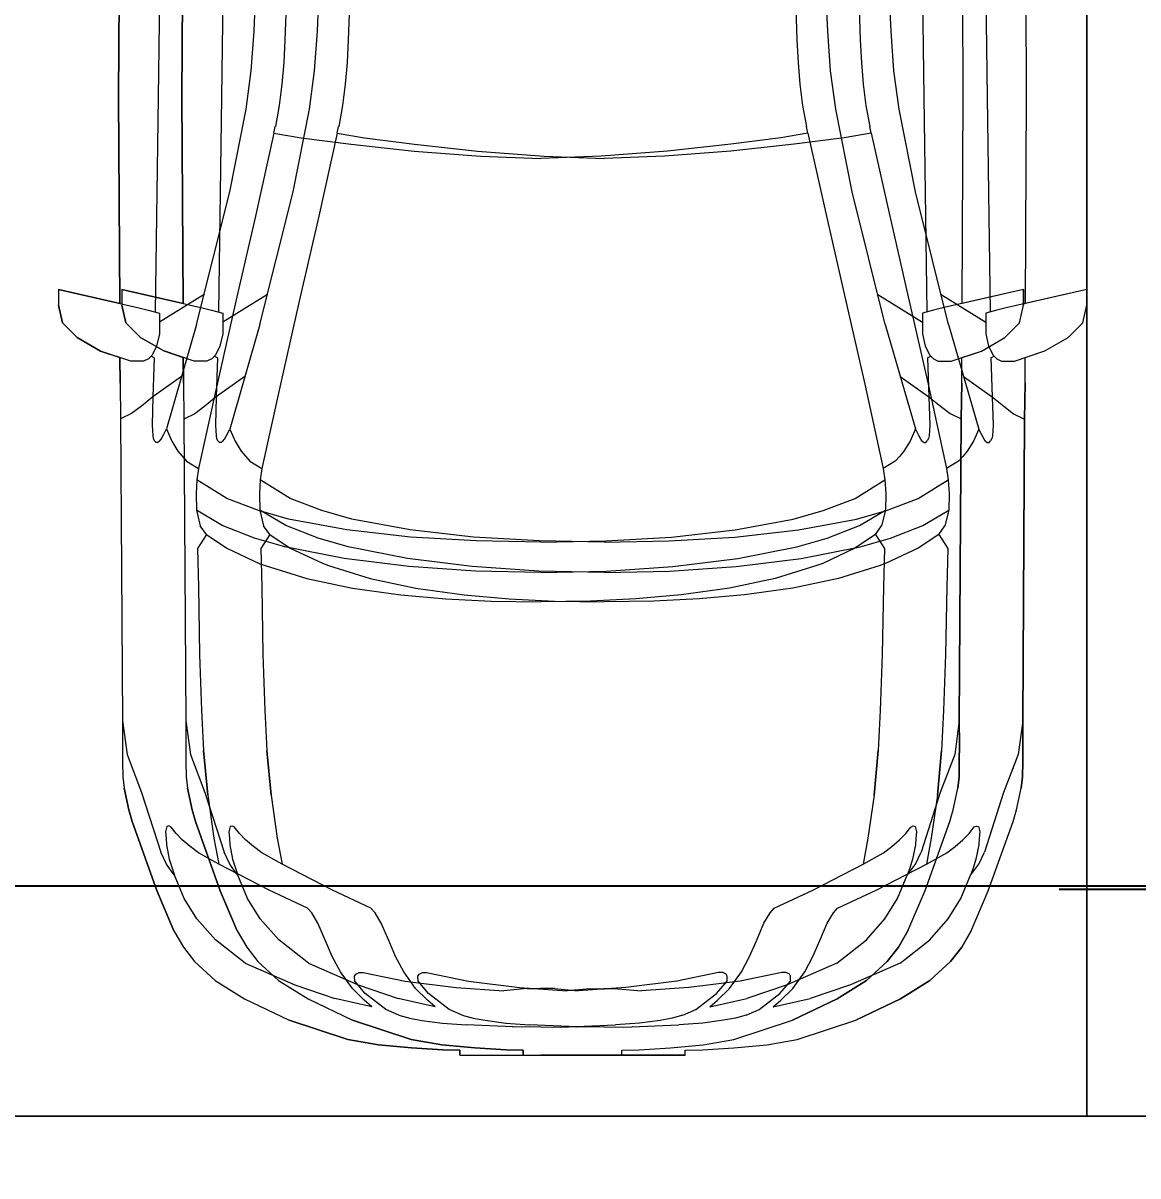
# Model space of a CAD drawing. Header units: millimetres. Extents: x -284281 to 1648660, y -821378 to -151356.
# Drawn here: x -248044 to -245624, y -270740 to -268236 of the extents above; entities that cross this region are included whole.
import ezdxf

# ---------------------------------------------------------------- set-up
doc = ezdxf.new("R2010")
doc.units = ezdxf.units.MM
doc.header["$MEASUREMENT"] = 0
doc.layers.get('Defpoints').update_dxf_attribs({"color": 250})
doc.layers.add('Cars', color=7, linetype='Continuous')
doc.layers.add('Extérieur - Environnement', color=7, linetype='Continuous')
doc.styles.add('STYLE_GENERE_5', font='timesbd.ttf')
doc.dimstyles.get("Standard").update_dxf_attribs({"dimtxt": 0.18, "dimasz": 0.18, "dimexe": 0.18, "dimexo": 0.0625, "dimgap": 0.09, "dimtad": 0, "dimtih": 1, "dimtoh": 1, "dimdec": 4, "dimzin": 0, "dimdsep": 46, "dimtxsty": 'Standard', "dimcen": 0.09, "dimadec": 0, "dimazin": 0, "dimtfac": 1, "dimtdec": 4, "dimtofl": 0, "dimtmove": 0, "dimatfit": 3, "dimfxl": 1, "dimtolj": 1, "dimtzin": 0, "dimarcsym": 0})

# ---------------------------------------------------------------- blocks, each defined once
blk = doc.blocks.new('*D1182')
at = {"color": 5, "lineweight": -2, "transparency": 16777216}
for p, q in [((-245794.9, -262617.3), (-245487.8, -262617.3)), ((-245488, -263117.3), (-245488, -266057.2)), ((-245487.9, -269617.3), (-245488, -266677.3)), ((-245794.8, -270117.3), (-245487.8, -270117.3))]:
    blk.add_line(p, q, dxfattribs=at)
at = {"color": 5, "transparency": 16777216}
for points in [[(-245404.7, -263117.3), (-245571.3, -263117.3), (-245488, -262617.3)], [(-245404.6, -269617.3), (-245571.3, -269617.3), (-245487.9, -270117.3)]]:
    blk.add_solid(points, dxfattribs=at)
at = {"layer": 'Defpoints', "color": 0, "transparency": 16777216}
for p in [(-245794.9, -262617.3), (-245794.9, -270117.3), (-245487.9, -270117.3)]:
    blk.add_point(p, dxfattribs=at)
at = {"color": 0, "transparency": 16777216, "insert": (-245488, -266367.3), "char_height": 600, "attachment_point": 5, "style": 'STYLE_GENERE_5'}
blk.add_mtext('\\A1;7.5 Mètres', dxfattribs=at)
blk = doc.blocks.new('Car 0025')
at = {"layer": 'Cars', "color": 7, "linetype": 'Continuous', "lineweight": 13}
for p, q in [((-836.8, 2545.3), (-843.3, 2088.2)), ((812.6, 2545.3), (819.1, 2088.2)), ((-926.9, 2522.7), (-928.9, 2089.8)), ((-928.9, 2089.8), (-926.9, 2522.7)), ((904.7, 2089.8), (902.7, 2522.7)), ((904.7, 2089.8), (902.7, 2522.7)), ((-634.8, 2231.6), (-630.6, 2324.2)), ((-564.1, 2317.3), (-567.9, 2213)), ((539.9, 2317.3), (543.8, 2213)), ((610.6, 2231.6), (606.4, 2324.2)), ((-640.9, 2145.4), (-634.8, 2231.6)), ((616.7, 2145.4), (610.6, 2231.6)), ((-567.9, 2213), (-570.5, 2163.8)), ((543.8, 2213), (546.3, 2163.8)), ((-570.5, 2163.8), (-574.3, 2116.7)), ((546.3, 2163.8), (550.1, 2116.7)), ((-652.1, 2062.2), (-640.9, 2145.4)), ((627.9, 2062.2), (616.7, 2145.4)), ((-574.3, 2116.7), (-580.1, 2070.5)), ((550.1, 2116.7), (555.9, 2070.5)), ((-928.9, 2089.8), (-926.4, 1640.4)), ((-926.4, 1640.4), (-928.9, 2089.8)), ((-843.3, 2088.2), (-849.7, 1622.1)), ((819.1, 2088.2), (825.5, 1622.1)), ((902.2, 1640.4), (904.7, 2089.8)), ((902.2, 1640.4), (904.7, 2089.8)), ((-687.5, 1882.8), (-652.1, 2062.2)), ((-580.1, 2070.5), (-588.5, 2025.1)), ((555.9, 2070.5), (564.3, 2025.1)), ((663.3, 1882.8), (627.9, 2062.2)), ((-591.8, 2010.3), (-632, 1830.3)), ((-591.8, 2010.3), (-588.8, 2024.6)), ((-591.8, 2010.3), (-532.9, 2000.2)), ((-588.8, 2024.6), (-588.4, 2025.3)), ((567.6, 2010.3), (508.7, 2000.2)), ((564.6, 2024.6), (564.2, 2025.3)), ((567.6, 2010.3), (564.6, 2024.6)), ((567.6, 2010.3), (607.8, 1830.3)), ((-532.9, 2000.2), (-424.2, 1986.1)), ((-424.2, 1986.1), (-287.2, 1971.5)), ((400, 1986.1), (263, 1971.5)), ((508.7, 2000.2), (400, 1986.1)), ((-287.2, 1971.5), (-142.7, 1960.1)), ((-142.7, 1960.1), (-12.1, 1955.6)), ((118.5, 1960.1), (-12.1, 1955.6)), ((263, 1971.5), (118.5, 1960.1)), ((-759.7, 1595.1), (-687.5, 1882.8)), ((735.5, 1595.1), (663.3, 1882.8)), ((-632, 1830.3), (-674.2, 1645.7)), ((607.8, 1830.3), (650, 1645.7)), ((-926.4, 1640.4), (-1059.8, 1671.2)), ((-1059.8, 1671.2), (-1059.8, 1636.9)), ((-1059.8, 1671.2), (-887.7, 1631.5)), ((-1059.8, 1671.2), (-1059.8, 1636.9)), ((-743.3, 1660.3), (-840.5, 1599.8)), ((719.1, 1660.3), (816.3, 1599.8)), ((1035.6, 1671.2), (863.5, 1631.5)), ((1035.6, 1671.2), (902.2, 1640.4)), ((1035.6, 1636.9), (1035.6, 1671.2)), ((1035.6, 1671.2), (1035.6, 1636.9)), ((-1059.8, 1636.9), (-1050.9, 1598.8)), ((-1050.9, 1598.8), (-1059.8, 1636.9)), ((-887.7, 1631.5), (-864.6, 1626)), ((-674.2, 1645.7), (-715.3, 1465.4)), ((650, 1645.7), (691.1, 1465.4)), ((863.5, 1631.5), (840.4, 1626)), ((1026.7, 1598.8), (1035.6, 1636.9)), ((1026.7, 1598.8), (1035.6, 1636.9)), ((-864.6, 1626), (-840.5, 1619.8)), ((-840.5, 1619.8), (-840.5, 1574.6)), ((840.4, 1626), (816.3, 1619.8)), ((816.3, 1619.8), (816.3, 1574.6)), ((-1050.9, 1598.8), (-1019.1, 1566.8)), ((-1019.1, 1566.8), (-1050.9, 1598.8)), ((-759.7, 1595.1), (-825.1, 1368)), ((735.5, 1595.1), (800.9, 1368)), ((994.9, 1566.8), (1026.7, 1598.8)), ((994.9, 1566.8), (1026.7, 1598.8)), ((-1019.1, 1566.8), (-968.5, 1537.3)), ((-968.5, 1537.3), (-1019.1, 1566.8)), ((-840.5, 1574.6), (-846.5, 1548.1)), ((816.3, 1574.6), (822.3, 1548.1)), ((944.3, 1537.3), (994.9, 1566.8)), ((944.3, 1537.3), (994.9, 1566.8)), ((-968.5, 1537.3), (-926, 1523.1)), ((-902.5, 1515.3), (-968.5, 1537.3)), ((-856.3, 1528), (-864.4, 1520.4)), ((-846.5, 1548.1), (-856.3, 1528)), ((822.3, 1548.1), (832.1, 1528)), ((832.1, 1528), (840.2, 1520.4)), ((878.3, 1515.3), (944.3, 1537.3)), ((901.8, 1523.1), (944.3, 1537.3)), ((-926, 1523.1), (-925.7, 1467.7)), ((-925.7, 1467.7), (-926, 1523.1)), ((-874.6, 1515.3), (-902.5, 1515.3)), ((-864.4, 1520.4), (-874.6, 1515.3)), ((-851.4, 1522.3), (-858.6, 1525.8)), ((-851.4, 1522.3), (-854.4, 1437.8)), ((827.2, 1522.3), (834.4, 1525.8)), ((827.2, 1522.3), (830.2, 1437.8)), ((840.2, 1520.4), (850.4, 1515.3)), ((850.4, 1515.3), (878.3, 1515.3)), ((901.5, 1467.7), (901.8, 1523.1)), ((901.5, 1467.7), (901.8, 1523.1)), ((-792.3, 1482), (-854.4, 1437.8)), ((768.1, 1482), (830.2, 1437.8)), ((-925.7, 1467.7), (-924.7, 1389.7)), ((-925.7, 1467.7), (-924.7, 1389.7)), ((-715.3, 1465.4), (-755.5, 1282.4)), ((691.1, 1465.4), (731.3, 1282.4)), ((900.5, 1389.7), (901.5, 1467.7)), ((901.5, 1467.7), (900.5, 1389.7)), ((-854.4, 1437.8), (-879.3, 1417.7)), ((-854.4, 1437.8), (-856.2, 1376.4)), ((830.2, 1437.8), (855.1, 1417.7)), ((830.2, 1437.8), (832, 1376.4)), ((-879.3, 1417.7), (-900.9, 1401.3)), ((855.1, 1417.7), (876.7, 1401.3)), ((-900.9, 1401.3), (-924.7, 1389.7)), ((-924.7, 1389.7), (-920.5, 734.5)), ((-924.7, 1389.7), (-920.5, 734.5)), ((876.7, 1401.3), (900.5, 1389.7)), ((896.3, 734.5), (900.5, 1389.7)), ((900.5, 1389.7), (896.3, 734.5)), ((-856.2, 1376.4), (-855, 1353.4)), ((-855, 1353.4), (-853.9, 1347.6)), ((-836.8, 1345.8), (-832.5, 1354)), ((-832.4, 1354), (-825.1, 1368)), ((-825.1, 1368), (-813.7, 1341.5)), ((800.9, 1368), (789.5, 1341.5)), ((808.2, 1354), (800.9, 1368)), ((812.6, 1345.8), (808.3, 1354)), ((830.8, 1353.4), (829.7, 1347.6)), ((832, 1376.4), (830.8, 1353.4)), ((-853.9, 1347.6), (-851, 1342)), ((-847.5, 1338.9), (-851, 1342)), ((-843.8, 1338.8), (-847.5, 1338.9)), ((-839.9, 1341.4), (-843.8, 1338.8)), ((-839.9, 1341.4), (-836.8, 1345.8)), ((-813.7, 1341.5), (-800.3, 1320)), ((789.5, 1341.5), (776.1, 1320)), ((815.7, 1341.4), (812.6, 1345.8)), ((815.7, 1341.4), (819.6, 1338.8)), ((819.6, 1338.8), (823.3, 1338.9)), ((823.3, 1338.9), (826.8, 1342)), ((829.7, 1347.6), (826.8, 1342)), ((-800.3, 1320), (-791.1, 1308.8)), ((-791.1, 1308.8), (-781.4, 1298.4)), ((766.9, 1308.8), (757.2, 1298.4)), ((776.1, 1320), (766.9, 1308.8)), ((-781.4, 1298.4), (-755.5, 1282.4)), ((-755.5, 1282.4), (-758.8, 1257.5)), ((-755.5, 1282.4), (-755.5, 1282.4)), ((757.2, 1298.4), (731.3, 1282.4)), ((731.3, 1282.4), (734.6, 1257.5)), ((731.3, 1282.4), (731.3, 1282.4)), ((-758.8, 1257.5), (-760.9, 1227.1)), ((-694, 1217.1), (-758.8, 1257.5)), ((669.8, 1217.1), (734.6, 1257.5)), ((734.6, 1257.5), (736.7, 1227.1)), ((-760.9, 1227.1), (-760.1, 1191.7)), ((736.7, 1227.1), (735.9, 1191.7)), ((-625.2, 1190.8), (-694, 1217.1)), ((601, 1190.8), (669.8, 1217.1)), ((-703.8, 1158.5), (-760.1, 1191.7)), ((-760.1, 1191.7), (-751.8, 1158)), ((-560.1, 1172.1), (-625.2, 1190.8)), ((535.9, 1172.1), (601, 1190.8)), ((679.6, 1158.5), (735.9, 1191.7)), ((735.9, 1191.7), (727.6, 1158)), ((-751.8, 1158), (-751.8, 1158)), ((-738.5, 1138.6), (-751.8, 1158)), ((-633.6, 1130.9), (-703.8, 1158.5)), ((-433.8, 1148.7), (-560.1, 1172.1)), ((409.6, 1148.7), (535.9, 1172.1)), ((609.4, 1130.9), (679.6, 1158.5)), ((714.3, 1138.6), (727.6, 1158)), ((727.6, 1158), (727.6, 1158)), ((-738.5, 1138.6), (-758, 1108.3)), ((-738.5, 1138.6), (-738.5, 1138.6)), ((-738.5, 1138.6), (-693.9, 1108.9)), ((-567.9, 1112.1), (-633.6, 1130.9)), ((-295.6, 1133.3), (-433.8, 1148.7)), ((-152.7, 1124.9), (-295.6, 1133.3)), ((128.5, 1124.9), (271.4, 1133.3)), ((271.4, 1133.3), (409.6, 1148.7)), ((543.7, 1112.1), (609.4, 1130.9)), ((714.3, 1138.6), (669.7, 1108.9)), ((714.3, 1138.6), (714.3, 1138.6)), ((714.3, 1138.6), (733.8, 1108.3)), ((-758, 1108.3), (-755.8, 1024.9)), ((-693.9, 1108.9), (-624, 1076.3)), ((-439.5, 1086.6), (-567.9, 1112.1)), ((-12.1, 1122.4), (-152.7, 1124.9)), ((-12.1, 1122.4), (128.5, 1124.9)), ((415.3, 1086.6), (543.7, 1112.1)), ((669.7, 1108.9), (599.8, 1076.3)), ((733.8, 1108.3), (731.7, 1024.9)), ((-298.8, 1069.2), (-439.5, 1086.6)), ((274.6, 1069.2), (415.3, 1086.6)), ((-624, 1076.3), (-610.9, 1071.4)), ((-610.9, 1071.4), (-520.4, 1043.6)), ((-154, 1059.4), (-298.8, 1069.2)), ((-12.1, 1056.3), (-154, 1059.4)), ((-12.1, 1056.3), (129.8, 1059.4)), ((129.8, 1059.4), (274.6, 1069.2)), ((586.8, 1071.4), (496.2, 1043.6)), ((599.8, 1076.3), (586.8, 1071.4)), ((-520.4, 1043.6), (-421.4, 1022.7)), ((496.2, 1043.6), (397.2, 1022.7)), ((-755.8, 1025), (-753.2, 878.1)), ((-755.8, 1024.9), (-755.8, 1024.9)), ((-421.4, 1022.7), (-316.5, 1007.9)), ((-316.5, 1007.9), (-218.5, 999.1)), ((292.3, 1007.9), (194.3, 999.1)), ((397.2, 1022.7), (292.3, 1007.9)), ((731.7, 1025), (729, 878.1)), ((731.6, 1024.9), (731.6, 1024.9)), ((-218.5, 999.1), (-119.9, 994.1)), ((-119.9, 994.1), (-12.1, 992.4)), ((95.7, 994.1), (-12.1, 992.4)), ((194.3, 999.1), (95.7, 994.1)), ((-753.2, 878.1), (-748.9, 756.7)), ((729, 878.1), (724.7, 756.7)), ((-748.9, 756.7), (-744.4, 670.1)), ((724.7, 756.7), (720.2, 670.1)), ((-920.5, 734.5), (-920.6, 683.7)), ((-920.5, 734.5), (-920.6, 683.7)), ((-920.5, 734.5), (-910.7, 661.1)), ((896.3, 734.5), (886.5, 661.1)), ((896.4, 683.7), (896.3, 734.5)), ((896.3, 734.5), (896.4, 683.7)), ((-920.6, 683.7), (-920.5, 645.6)), ((-920.6, 683.7), (-920.5, 645.6)), ((896.3, 645.6), (896.4, 683.7)), ((896.4, 683.7), (896.3, 645.6)), ((-910.7, 661.1), (-879.2, 578.8)), ((-744.4, 670.2), (-735.6, 572.8)), ((-735.6, 572.8), (-744.3, 670.1)), ((720.2, 670.2), (711.4, 572.8)), ((711.4, 572.8), (720.1, 670.1)), ((886.5, 661.1), (855, 578.8)), ((-920.5, 645.6), (-920, 612.5)), ((-920.5, 645.6), (-920, 612.5)), ((-899.6, 632.1), (-899.5, 631.1)), ((875.4, 632.1), (875.3, 631.1)), ((895.8, 612.5), (896.3, 645.6)), ((896.3, 645.6), (895.8, 612.5)), ((-920, 612.5), (-917.2, 588.4)), ((-920, 612.5), (-917.2, 588.4)), ((893, 588.4), (895.8, 612.5)), ((895.8, 612.5), (893, 588.4)), ((-917.2, 588.4), (-906.8, 541)), ((-906.8, 541), (-917.2, 588.4)), ((-879.2, 578.8), (-837.6, 449.2)), ((855, 578.8), (813.4, 449.2)), ((882.6, 541), (893, 588.4)), ((882.6, 541), (893, 588.4)), ((-735.6, 572.8), (-722, 479.6)), ((711.4, 572.8), (697.8, 479.6)), ((-906.8, 541), (-899.8, 515.5)), ((-899.8, 515.5), (-906.8, 541)), ((875.6, 515.5), (882.6, 541)), ((875.6, 515.5), (882.6, 541)), ((-899.8, 515.5), (-846, 365.6)), ((-846, 365.6), (-899.8, 515.5)), ((-824.6, 504.7), (-827.3, 493)), ((-820.1, 506), (-824.6, 504.7)), ((-815.2, 503.8), (-820.1, 506)), ((-804.3, 489.5), (-815.2, 503.8)), ((780.1, 489.5), (791, 503.8)), ((791, 503.8), (795.9, 506)), ((795.9, 506), (800.4, 504.7)), ((800.4, 504.7), (803.1, 493)), ((821.8, 365.6), (875.6, 515.5)), ((821.8, 365.6), (875.6, 515.5)), ((-827.3, 493), (-826, 479.9)), ((-826, 479.9), (-825, 465)), ((-790.7, 476), (-804.3, 489.5)), ((-773.6, 461.2), (-790.7, 476)), ((-722, 479.6), (-711.7, 423.4)), ((697.8, 479.6), (687.5, 423.4)), ((749.4, 461.2), (766.5, 476)), ((766.5, 476), (780.1, 489.5)), ((801.8, 479.9), (800.8, 465)), ((803.1, 493), (801.8, 479.9)), ((-825, 465), (-819.1, 434.2)), ((-755.7, 447.9), (-773.6, 461.2)), ((731.5, 447.9), (749.4, 461.2)), ((800.8, 465), (794.9, 434.2)), ((-825.2, 422.9), (-837.6, 449.2)), ((-819.1, 434.2), (-812.8, 414.4)), ((-711.7, 423.4), (-755.7, 447.9)), ((687.5, 423.4), (731.5, 447.9)), ((794.9, 434.2), (788.6, 414.4)), ((801, 422.9), (813.4, 449.2)), ((-814.8, 408.3), (-825.2, 422.9)), ((-807.5, 399), (-814.8, 408.3)), ((-812.8, 414.4), (-807.5, 399)), ((-602.3, 367), (-711.7, 423.4)), ((578.1, 367), (687.5, 423.4)), ((788.6, 414.4), (783.3, 399)), ((783.3, 399), (790.6, 408.3)), ((790.6, 408.3), (801, 422.9)), ((-786.3, 348.7), (-807.5, 399)), ((762.1, 348.7), (783.3, 399)), ((-846, 365.6), (-808.7, 278.6)), ((-808.7, 278.6), (-846, 365.6)), ((-518.8, 327.9), (-602.3, 367)), ((494.6, 327.9), (578.1, 367)), ((784.5, 278.6), (821.8, 365.6)), ((784.5, 278.6), (821.8, 365.6)), ((-759.1, 304.4), (-786.3, 348.7)), ((-509.5, 317.5), (-518.8, 327.9)), ((485.3, 317.5), (494.6, 327.9)), ((734.9, 304.4), (762.1, 348.7)), ((-718.8, 259), (-759.1, 304.4)), ((-496.3, 294.8), (-509.5, 317.5)), ((472.1, 294.8), (485.3, 317.5)), ((694.6, 259), (734.9, 304.4)), ((-808.7, 278.6), (-788.2, 243.2)), ((-808.7, 278.6), (-788.2, 243.2)), ((-480.1, 257), (-496.3, 294.8)), ((455.9, 257), (472.1, 294.8)), ((764, 243.2), (784.5, 278.6)), ((784.5, 278.6), (764, 243.2)), ((-654.4, 208.3), (-718.8, 259)), ((-465.1, 222.6), (-480.1, 257)), ((440.9, 222.6), (455.9, 257)), ((630.2, 208.3), (694.6, 259)), ((-788.2, 243.2), (-764, 211.8)), ((-788.2, 243.2), (-764, 211.8)), ((739.8, 211.8), (764, 243.2)), ((764, 243.2), (739.8, 211.8)), ((-764, 211.8), (-719, 170.5)), ((-764, 211.8), (-719, 170.5)), ((-654.4, 208.3), (-546.4, 161.2)), ((-447.3, 189.6), (-465.1, 222.6)), ((423.1, 189.6), (440.9, 222.6)), ((630.2, 208.3), (522.2, 161.2)), ((694.8, 170.5), (739.8, 211.8)), ((739.8, 211.8), (694.8, 170.5)), ((-421.5, 153.3), (-447.3, 189.6)), ((-416.6, 180.1), (-414.1, 184)), ((-416.4, 169.3), (-416.6, 180.1)), ((-414.1, 184), (-406.9, 187.6)), ((-406.9, 187.6), (-398, 187.9)), ((-398, 187.9), (-307.1, 169.4)), ((373.8, 187.9), (282.9, 169.4)), ((382.7, 187.6), (373.8, 187.9)), ((389.9, 184), (382.7, 187.6)), ((392.4, 180.1), (389.9, 184)), ((392.2, 169.3), (392.4, 180.1)), ((397.3, 153.3), (423.1, 189.6)), ((-719, 170.5), (-655.3, 130.9)), ((-719, 170.5), (-655.3, 130.9)), ((-546.4, 161.2), (-459.2, 131.1)), ((-395.7, 128), (-421.5, 153.3)), ((-393.4, 142.5), (-416.4, 169.3)), ((-307.1, 169.4), (-196.1, 155)), ((-196.1, 155), (-92.9, 148.1)), ((-41.8, 152.8), (-92.9, 148.1)), ((-41.8, 152.8), (-11.3, 152.8)), ((17.6, 152.8), (-12.9, 152.8)), ((17.6, 152.8), (68.7, 148.1)), ((171.9, 155), (68.7, 148.1)), ((282.9, 169.4), (171.9, 155)), ((369.2, 142.5), (392.2, 169.3)), ((371.5, 128), (397.3, 153.3)), ((522.2, 161.2), (435, 131.1)), ((631.1, 130.9), (694.8, 170.5)), ((694.8, 170.5), (631.1, 130.9)), ((-655.3, 130.9), (-558.5, 84.1)), ((-655.3, 130.9), (-558.5, 84.1)), ((-378.9, 113.2), (-459.2, 131.1)), ((-378.9, 113.2), (-395.7, 128)), ((-348.6, 107.3), (-393.4, 142.5)), ((324.4, 107.3), (369.2, 142.5)), ((354.7, 113.2), (435, 131.1)), ((354.7, 113.2), (371.5, 128)), ((534.3, 84.1), (631.1, 130.9)), ((631.1, 130.9), (534.3, 84.1)), ((-320.4, 95.1), (-348.6, 107.3)), ((296.3, 95.1), (324.4, 107.3)), ((-558.5, 84.1), (-431, 42.5)), ((-431, 42.5), (-558.5, 84.1)), ((-320.4, 95.1), (-296.9, 89)), ((-296.9, 89), (-270.9, 84)), ((-270.9, 84), (-226, 78.1)), ((-226, 78.1), (-174.1, 74.2)), ((201.8, 78.1), (149.9, 74.2)), ((246.7, 84), (201.8, 78.1)), ((272.7, 89), (246.7, 84)), ((296.3, 95.1), (272.7, 89)), ((406.8, 42.5), (534.3, 84.1)), ((406.8, 42.5), (534.3, 84.1)), ((-54.7, 69.2), (-174.1, 74.2)), ((-73.2, 69.9), (-72.6, 69.9)), ((-12.1, 69.6), (-54.7, 69.2)), ((-12.1, 69.6), (30.5, 69.2)), ((30.5, 69.2), (149.9, 74.2)), ((49, 69.9), (48.4, 69.9)), ((-431, 42.5), (-364.7, 30.9)), ((-364.7, 30.9), (-431, 42.5)), ((-364.7, 30.9), (-293.1, 24.3)), ((-293.1, 24.3), (-364.7, 30.9)), ((268.9, 24.3), (340.5, 30.9)), ((268.9, 24.3), (340.5, 30.9)), ((340.5, 30.9), (406.8, 42.5)), ((340.5, 30.9), (406.8, 42.5)), ((-293.1, 24.3), (-225.1, 20.2)), ((-225.1, 20.2), (-293.1, 24.3)), ((-225.1, 20.2), (-187.9, 19.2)), ((-187.9, 19.2), (-225.1, 20.2)), ((-187.9, 19.2), (-187.9, 8.3)), ((-187.9, 8.3), (-187.9, 19.2)), ((-187.9, 8.3), (163.7, 8.3)), ((-187.9, 8.3), (-12.1, 8.3)), ((163.7, 8.3), (-12.1, 8.3)), ((163.7, 19.2), (200.9, 20.2)), ((163.7, 19.2), (200.9, 20.2)), ((163.7, 8.3), (163.7, 19.2)), ((163.7, 8.3), (163.7, 19.2)), ((200.9, 20.2), (268.9, 24.3)), ((200.9, 20.2), (268.9, 24.3))]:
    blk.add_line(p, q, dxfattribs=at)

msp = doc.modelspace()

# ---------------------------------------------------------------- linework, layer by layer
at = {"color": 1}
msp.add_line((-243633.94557, -270110.57129, 2000), (-249279.94553, -270110.57129, 2000), dxfattribs=at)
at = {"color": 9, "linetype": 'Continuous', "lineweight": 5}
msp.add_lwpolyline([(-252812.34567, -273452.05237), (-252812.34567, -273599.0311, 0.4157910988), (-250801.57964, -275599.00212), (-230992.0463, -275433.43196, 0.3455016121), (-229273.14053, -273660.69924), (-229273.14053, -267109.82626, 0.4142135624), (-230773.14053, -265609.82626), (-235734.61761, -265609.82626), (-235734.61761, -270609.82626), (-250734.61761, -270609.82626), (-250734.61761, -265609.82626), (-250812.34567, -265609.82626, 0.3805567013), (-252798.84385, -267377.82411)], format="xyb", close=True, dxfattribs=at)
at = {"color": 255, "linetype": 'Continuous', "lineweight": 5, "flags": 128}
for points in [[(-248234.61761, -265609.82626), (-248234.61761, -270609.82626), (-245734.61761, -270609.82626), (-245734.61761, -265609.82626)], [(-245734.61761, -265609.82626), (-245734.61761, -270609.82626), (-243234.61761, -270609.82626), (-243234.61761, -265609.82626)]]:
    msp.add_lwpolyline(points, close=True, dxfattribs=at)
for points in [[(-245734.61761, -265609.82626), (-245734.61761, -270609.82626)], [(-245734.61761, -270609.82626), (-245734.61761, -265609.82626)], [(-248234.61761, -270609.82626), (-245734.61761, -270609.82626)], [(-245734.61761, -270609.82626), (-243234.61761, -270609.82626)]]:
    msp.add_lwpolyline(points, dxfattribs=at)
at = {"color": 7, "linetype": 'Continuous', "lineweight": 5}
msp.add_lwpolyline([(-250734.61761, -271810.11543), (-250734.61761, -273590.23861), (-230547.34109, -273450.48842), (-230558.18341, -271436.34552), (-230558.18341, -271563.70769), (-235558.18341, -271563.70769), (-235558.18341, -270609.82626), (-238013.76245, -270609.82626), (-238234.61761, -270609.82626), (-240734.61761, -270609.82626), (-243234.61761, -270609.82626), (-245734.61761, -270609.82626), (-248234.61761, -270609.82626), (-250734.61761, -270609.82626)], close=True, dxfattribs=at)
at = {"layer": 'Extérieur - Environnement', "color": 7, "linetype": 'Continuous', "lineweight": 13}
for p, q in [((-247607.01834, -267940.51339), (-247613.45712, -268397.6668)), ((-245957.57239, -267940.51339), (-245951.1336, -268397.6668)), ((-247697.11094, -267963.17852), (-247699.07918, -268396.05685)), ((-247699.07918, -268396.05685), (-247697.11094, -267963.17852)), ((-245865.51155, -268396.05685), (-245867.47978, -267963.17852)), ((-245865.51155, -268396.05685), (-245867.47978, -267963.17852)), ((-247405.0196, -268254.24976), (-247400.82515, -268161.6257)), ((-246159.57112, -268254.24976), (-246163.76558, -268161.6257)), ((-247334.30931, -268168.583), (-247338.14602, -268272.86854)), ((-246230.28141, -268168.583), (-246226.44471, -268272.86854)), ((-247411.11884, -268340.40174), (-247405.0196, -268254.24976)), ((-246153.47188, -268340.40174), (-246159.57112, -268254.24976)), ((-247338.14563, -268272.86094), (-247340.67979, -268322.03734)), ((-246226.4451, -268272.86094), (-246223.91094, -268322.03734)), ((-247422.26487, -268423.65349), (-247411.11884, -268340.40174)), ((-247340.67895, -268322.02117), (-247344.47735, -268369.17214)), ((-246223.91177, -268322.02117), (-246220.11338, -268369.17214)), ((-246142.32585, -268423.65349), (-246153.47188, -268340.40174)), ((-247344.47553, -268369.14957), (-247350.29848, -268415.39238)), ((-246220.11519, -268369.14957), (-246214.29225, -268415.39238)), ((-247699.07918, -268396.05685), (-247696.60095, -268845.44121)), ((-247696.60095, -268845.44121), (-247699.07918, -268396.05685)), ((-247613.45676, -268397.6668), (-247619.90427, -268863.71449)), ((-247350.29848, -268415.39238), (-247358.72914, -268460.76007)), ((-246214.29225, -268415.39238), (-246205.86158, -268460.76007)), ((-245951.13396, -268397.6668), (-245944.68646, -268863.71449)), ((-245867.98977, -268845.44121), (-245865.51155, -268396.05685)), ((-245867.98977, -268845.44121), (-245865.51155, -268396.05685)), ((-247457.68118, -268603.0402), (-247422.26487, -268423.65349)), ((-246106.90955, -268603.0402), (-246142.32585, -268423.65349)), ((-247362.02908, -268475.56552), (-247358.95058, -268461.24977)), ((-247358.95058, -268461.24977), (-247358.64316, -268460.56992)), ((-246205.64015, -268461.24977), (-246205.94756, -268460.56992)), ((-246202.56165, -268475.56552), (-246205.64015, -268461.24977)), ((-247362.02908, -268475.56552), (-247402.18703, -268655.52589)), ((-247362.02908, -268475.56552), (-247303.05872, -268485.62843)), ((-247303.05872, -268485.62843), (-247194.44215, -268499.78584)), ((-246261.53201, -268485.62843), (-246370.14857, -268499.78584)), ((-246202.56165, -268475.56552), (-246261.53201, -268485.62843)), ((-246202.56165, -268475.56552), (-246162.40369, -268655.52589)), ((-247194.44215, -268499.78584), (-247057.35764, -268514.38407)), ((-247057.35764, -268514.38407), (-246912.91301, -268525.77115)), ((-246507.23308, -268514.38407), (-246651.67771, -268525.77115)), ((-246370.14857, -268499.78584), (-246507.23308, -268514.38407)), ((-246912.91301, -268525.77115), (-246782.29536, -268530.29402)), ((-246651.67771, -268525.77115), (-246782.29536, -268530.29402)), ((-247529.88107, -268890.78341), (-247457.68118, -268603.0402)), ((-246034.70965, -268890.78341), (-246106.90955, -268603.0402)), ((-247402.18703, -268655.52589), (-247444.36698, -268840.11737)), ((-246162.40369, -268655.52589), (-246120.22374, -268840.11737)), ((-247696.60095, -268845.44121), (-247829.97311, -268814.64059)), ((-247829.97311, -268814.64059), (-247829.97311, -268848.92946)), ((-247829.97311, -268814.64059), (-247657.93807, -268854.36992)), ((-247829.97311, -268814.64059), (-247829.97311, -268848.92946)), ((-245734.61761, -268814.64059), (-245906.65265, -268854.36992)), ((-245734.61761, -268814.64059), (-245867.98977, -268845.44121)), ((-245734.61761, -268848.92946), (-245734.61761, -268814.64059)), ((-245734.61761, -268814.64059), (-245734.61761, -268848.92946)), ((-247513.50683, -268825.52601), (-247610.68866, -268886.01052)), ((-247444.36698, -268840.11737), (-247485.51717, -269020.4073)), ((-246120.22374, -268840.11737), (-246079.07355, -269020.4073)), ((-246051.0839, -268825.52601), (-245953.90206, -268886.01052)), ((-247829.97311, -268848.92946), (-247821.11294, -268887.06107)), ((-247821.11294, -268887.06107), (-247829.97311, -268848.92946)), ((-247657.93807, -268854.36992), (-247634.80901, -268859.87405)), ((-247634.80901, -268859.87405), (-247610.68866, -268866.08904)), ((-247610.68866, -268866.08904), (-247610.68866, -268911.23643)), ((-245929.78171, -268859.87405), (-245953.90206, -268866.08904)), ((-245953.90206, -268866.08904), (-245953.90206, -268911.23643)), ((-245906.65265, -268854.36992), (-245929.78171, -268859.87405)), ((-245743.47779, -268887.06107), (-245734.61761, -268848.92946)), ((-245743.47779, -268887.06107), (-245734.61761, -268848.92946)), ((-247821.11294, -268887.06107), (-247789.25449, -268919.02077)), ((-247789.25449, -268919.02077), (-247821.11294, -268887.06107)), ((-247529.88107, -268890.78341), (-247595.29528, -269117.89028)), ((-246034.70965, -268890.78341), (-245969.29544, -269117.89028)), ((-245775.33623, -268919.02077), (-245743.47779, -268887.06107)), ((-245775.33623, -268919.02077), (-245743.47779, -268887.06107)), ((-247789.25449, -268919.02077), (-247738.71444, -268948.51176)), ((-247738.71444, -268948.51176), (-247789.25449, -268919.02077)), ((-247610.68866, -268911.23643), (-247616.70021, -268937.76338)), ((-245953.90206, -268911.23643), (-245947.89051, -268937.76338)), ((-245825.87628, -268948.51176), (-245775.33623, -268919.02077)), ((-245825.87628, -268948.51176), (-245775.33623, -268919.02077)), ((-247616.70021, -268937.76338), (-247626.50812, -268957.86991)), ((-245947.89051, -268937.76338), (-245938.08261, -268957.86991)), ((-247738.71444, -268948.51176), (-247696.20127, -268962.73033)), ((-247672.73928, -268970.57721), (-247738.71444, -268948.51176)), ((-247696.20127, -268962.73033), (-247695.94346, -269018.1393)), ((-247695.94346, -269018.1393), (-247696.20127, -268962.73033)), ((-247634.58311, -268965.4035), (-247644.75512, -268970.51114)), ((-247626.50812, -268957.86991), (-247634.58311, -268965.4035)), ((-247621.63104, -268963.54689), (-247628.83572, -268960.04146)), ((-247621.63104, -268963.54689), (-247624.59958, -269048.08492)), ((-245942.95968, -268963.54689), (-245935.755, -268960.04146)), ((-245942.95968, -268963.54689), (-245939.99114, -269048.08492)), ((-245938.08261, -268957.86991), (-245930.00761, -268965.4035)), ((-245930.00761, -268965.4035), (-245919.8356, -268970.51114)), ((-245891.85145, -268970.57721), (-245825.87628, -268948.51176)), ((-245868.64726, -269018.1393), (-245868.38945, -268962.73033)), ((-245868.64726, -269018.1393), (-245868.38945, -268962.73033)), ((-245868.38945, -268962.73033), (-245825.87628, -268948.51176)), ((-247644.75512, -268970.51114), (-247672.73928, -268970.57721)), ((-245919.8356, -268970.51114), (-245891.85145, -268970.57721)), ((-247695.94346, -269018.1393), (-247694.8917, -269096.18977)), ((-247695.94346, -269018.1393), (-247694.8917, -269096.18977)), ((-247562.45177, -269003.86325), (-247624.59958, -269048.08492)), ((-246002.13896, -269003.86325), (-245939.99114, -269048.08492)), ((-245869.69902, -269096.18977), (-245868.64726, -269018.1393)), ((-245868.64726, -269018.1393), (-245869.69902, -269096.18977)), ((-247485.51717, -269020.4073), (-247525.68194, -269203.41728)), ((-246079.07355, -269020.4073), (-246038.90878, -269203.41728)), ((-247649.46077, -269068.10797), (-247671.05673, -269084.58397)), ((-247624.59958, -269048.08492), (-247649.46077, -269068.10797)), ((-247624.59958, -269048.08492), (-247626.43372, -269109.45981)), ((-245939.99114, -269048.08492), (-245915.12995, -269068.10797)), ((-245939.99114, -269048.08492), (-245938.157, -269109.45981)), ((-245915.12995, -269068.10797), (-245893.53399, -269084.58397)), ((-247671.05673, -269084.58397), (-247694.8917, -269096.18977)), ((-245893.53399, -269084.58397), (-245869.69902, -269096.18977)), ((-247694.8917, -269096.18977), (-247690.74068, -269751.34623)), ((-247694.8917, -269096.18977), (-247690.74068, -269751.34623)), ((-247626.43372, -269109.45981), (-247625.15474, -269132.47647)), ((-247602.6436, -269131.8074), (-247595.29528, -269117.89028)), ((-247595.29528, -269117.89028), (-247583.84982, -269144.33281)), ((-245969.29544, -269117.89028), (-245980.7409, -269144.33281)), ((-245961.94713, -269131.8074), (-245969.29544, -269117.89028)), ((-245938.157, -269109.45981), (-245939.43599, -269132.47647)), ((-245873.85005, -269751.34623), (-245869.69902, -269096.18977)), ((-245869.69902, -269096.18977), (-245873.85005, -269751.34623)), ((-247625.15474, -269132.47647), (-247624.11699, -269138.23058)), ((-247624.11699, -269138.23058), (-247621.19431, -269143.89453)), ((-247617.73345, -269146.96708), (-247621.19431, -269143.89453)), ((-247610.08827, -269144.45425), (-247613.98461, -269147.00118)), ((-247610.08827, -269144.45425), (-247606.9968, -269140.09445)), ((-247606.9968, -269140.09445), (-247602.64912, -269131.8074)), ((-247583.84982, -269144.33281), (-247570.50618, -269165.84107)), ((-245980.7409, -269144.33281), (-245994.08455, -269165.84107)), ((-245957.59392, -269140.09445), (-245961.94161, -269131.8074)), ((-245954.50245, -269144.45425), (-245957.59392, -269140.09445)), ((-245954.50245, -269144.45425), (-245950.60611, -269147.00118)), ((-245946.85727, -269146.96708), (-245943.39641, -269143.89453)), ((-245940.47373, -269138.23058), (-245943.39641, -269143.89453)), ((-245939.43599, -269132.47647), (-245940.47373, -269138.23058)), ((-247613.98461, -269147.00118), (-247617.73345, -269146.96708)), ((-247570.50618, -269165.84107), (-247561.30968, -269177.03804)), ((-245994.08455, -269165.84107), (-246003.28104, -269177.03804)), ((-245950.60611, -269147.00118), (-245946.85727, -269146.96708)), ((-247561.30968, -269177.03804), (-247551.58999, -269187.47592)), ((-247551.58999, -269187.47592), (-247525.68194, -269203.41728)), ((-246013.00073, -269187.47592), (-246038.90878, -269203.41728)), ((-246003.28104, -269177.03804), (-246013.00073, -269187.47592)), ((-247525.68194, -269203.41728), (-247528.97196, -269228.34161)), ((-247525.66881, -269203.41728), (-247525.68194, -269203.41728)), ((-246038.92191, -269203.41728), (-246038.90878, -269203.41728)), ((-246038.90878, -269203.41728), (-246035.61877, -269228.34161)), ((-247528.97196, -269228.34161), (-247531.11511, -269258.76943)), ((-247464.15864, -269268.77649), (-247528.97196, -269228.34161)), ((-246100.43208, -269268.77649), (-246035.61877, -269228.34161)), ((-246035.61877, -269228.34161), (-246033.47561, -269258.76943)), ((-247531.11511, -269258.76943), (-247530.33576, -269294.13152)), ((-247395.40285, -269295.0318), (-247464.16194, -269268.77522)), ((-246169.18788, -269295.0318), (-246100.42878, -269268.77522)), ((-246033.47561, -269258.76943), (-246034.25496, -269294.13152)), ((-247473.95737, -269327.35088), (-247530.33576, -269294.13152)), ((-247530.33576, -269294.13152), (-247522.0078, -269327.84893)), ((-246090.63335, -269327.35088), (-246034.25496, -269294.13152)), ((-246034.25496, -269294.13152), (-246042.58293, -269327.84893)), ((-247330.26686, -269313.74287), (-247395.40913, -269295.03)), ((-247203.97473, -269337.16562), (-247330.27229, -269313.74186)), ((-246360.61599, -269337.16562), (-246234.31843, -269313.74186)), ((-246234.32387, -269313.74287), (-246169.18159, -269295.03)), ((-247522.0078, -269327.84893), (-247521.98154, -269327.86385)), ((-247508.69186, -269347.20636), (-247522.0078, -269327.84893)), ((-247403.75404, -269354.97416), (-247473.95737, -269327.35088)), ((-247065.83105, -269352.52696), (-247203.97473, -269337.16562)), ((-246498.75967, -269352.52696), (-246360.61599, -269337.16562)), ((-246160.83668, -269354.97416), (-246090.63335, -269327.35088)), ((-246055.89887, -269347.20636), (-246042.58293, -269327.84893)), ((-246042.58293, -269327.84893), (-246042.60918, -269327.86385)), ((-247508.69186, -269347.20636), (-247528.22281, -269377.59549)), ((-247508.68606, -269347.24596), (-247508.69186, -269347.20636)), ((-247508.68606, -269347.24596), (-247464.08301, -269376.96378)), ((-247338.10733, -269373.73936), (-247403.75404, -269354.97416)), ((-246922.90111, -269360.92894), (-247065.83351, -269352.52669)), ((-246782.26627, -269363.48903), (-246922.90324, -269360.92881)), ((-246782.32445, -269363.48903), (-246641.68748, -269360.92881)), ((-246641.68961, -269360.92894), (-246498.75722, -269352.52669)), ((-246226.48339, -269373.73936), (-246160.83668, -269354.97416)), ((-246055.90467, -269347.24596), (-246100.50771, -269376.96378)), ((-246055.90467, -269347.24596), (-246055.89887, -269347.20636)), ((-246055.89887, -269347.20636), (-246036.36791, -269377.59549)), ((-247528.22281, -269377.59549), (-247526.04381, -269460.94717)), ((-247464.08301, -269376.96378), (-247394.20418, -269409.53884)), ((-247209.66502, -269399.28843), (-247338.10733, -269373.73936)), ((-246354.92571, -269399.28843), (-246226.48339, -269373.73936)), ((-246100.50771, -269376.96378), (-246170.38654, -269409.53884)), ((-246036.36791, -269377.59549), (-246038.54692, -269460.94717)), ((-247394.20418, -269409.53884), (-247381.14379, -269414.40092)), ((-247381.14379, -269414.40157), (-247290.60288, -269442.21545)), ((-247068.98361, -269416.62781), (-247209.66502, -269399.28843)), ((-246924.19917, -269426.44553), (-247068.98361, -269416.62781)), ((-246640.39155, -269426.44553), (-246495.60711, -269416.62781)), ((-246495.60711, -269416.62781), (-246354.92571, -269399.28843)), ((-246183.44694, -269414.40157), (-246273.98784, -269442.21545)), ((-246170.38654, -269409.53884), (-246183.44694, -269414.40092)), ((-247290.60288, -269442.21545), (-247191.55542, -269463.14415)), ((-246782.29536, -269429.55341), (-246924.19917, -269426.44553)), ((-246782.29536, -269429.55341), (-246640.39155, -269426.44553)), ((-246273.98784, -269442.21545), (-246373.0353, -269463.14415)), ((-247526.04494, -269460.88399), (-247523.39952, -269607.70948)), ((-247526.04255, -269460.93008), (-247526.04208, -269460.94717)), ((-247191.55542, -269463.14415), (-247086.64836, -269477.96859)), ((-246373.0353, -269463.14415), (-246477.94236, -269477.96859)), ((-246038.54578, -269460.88399), (-246041.1912, -269607.70948)), ((-246038.54817, -269460.93008), (-246038.54864, -269460.94717)), ((-247086.64836, -269477.96859), (-246988.68681, -269486.76401)), ((-246988.68681, -269486.76401), (-246890.11438, -269491.74058)), ((-246890.11438, -269491.74058), (-246782.28886, -269493.48469)), ((-246674.47634, -269491.74058), (-246782.30186, -269493.48469)), ((-246575.90391, -269486.76401), (-246674.47634, -269491.74058)), ((-246477.94236, -269477.96859), (-246575.90391, -269486.76401)), ((-247523.39952, -269607.70948), (-247519.10746, -269729.1679)), ((-246041.1912, -269607.70948), (-246045.48326, -269729.1679)), ((-247519.10746, -269729.1679), (-247514.57043, -269815.70708)), ((-246045.48326, -269729.1679), (-246050.0203, -269815.70708)), ((-247690.74068, -269751.34623), (-247690.82379, -269802.16976)), ((-247690.74068, -269751.34623), (-247690.82379, -269802.16976)), ((-247690.74068, -269751.34623), (-247680.8976, -269824.71161)), ((-245873.85005, -269751.34623), (-245883.69312, -269824.71161)), ((-245873.76693, -269802.16976), (-245873.85005, -269751.34623)), ((-245873.85005, -269751.34623), (-245873.76693, -269802.16976)), ((-247690.82379, -269802.16976), (-247690.71297, -269840.24082)), ((-247690.82379, -269802.16976), (-247690.71297, -269840.24082)), ((-247514.57234, -269815.68583), (-247505.79163, -269913.00038)), ((-247505.79163, -269913.00038), (-247514.54261, -269815.70708)), ((-246050.01838, -269815.68583), (-246058.7991, -269913.00038)), ((-246058.7991, -269913.00038), (-246050.04811, -269815.70708)), ((-245873.87775, -269840.24082), (-245873.76693, -269802.16976)), ((-245873.76693, -269802.16976), (-245873.87775, -269840.24082)), ((-247690.71297, -269840.24082), (-247690.18616, -269873.35129)), ((-247690.71297, -269840.24082), (-247690.18616, -269873.35129)), ((-247680.8976, -269824.71161), (-247649.37194, -269907.07637)), ((-245883.69312, -269824.71161), (-245915.21879, -269907.07637)), ((-245874.40456, -269873.35129), (-245873.87775, -269840.24082)), ((-245873.87775, -269840.24082), (-245874.40456, -269873.35129)), ((-247669.78285, -269853.7503), (-247669.73134, -269854.76227)), ((-245894.80788, -269853.7503), (-245894.85938, -269854.76227)), ((-247690.18616, -269873.35129), (-247687.38567, -269897.49542)), ((-247690.18616, -269873.35129), (-247687.38567, -269897.49542)), ((-245877.20506, -269897.49542), (-245874.40456, -269873.35129)), ((-245874.40456, -269873.35129), (-245877.20506, -269897.49542)), ((-247687.38567, -269897.49542), (-247676.98807, -269944.8511)), ((-247676.98807, -269944.8511), (-247687.38567, -269897.49542)), ((-247649.37194, -269907.07637), (-247607.77102, -270036.67469)), ((-247505.79163, -269913.00038), (-247492.16944, -270006.24511)), ((-246058.7991, -269913.00038), (-246072.42128, -270006.24511)), ((-245915.21879, -269907.07637), (-245956.8197, -270036.67469)), ((-245887.60265, -269944.8511), (-245877.20506, -269897.49542)), ((-245887.60265, -269944.8511), (-245877.20506, -269897.49542)), ((-247676.98807, -269944.8511), (-247669.97309, -269970.35605)), ((-247669.97309, -269970.35605), (-247676.98807, -269944.8511)), ((-245894.61764, -269970.35605), (-245887.60265, -269944.8511)), ((-245894.61764, -269970.35605), (-245887.60265, -269944.8511)), ((-247669.97309, -269970.35605), (-247616.15492, -270120.29169)), ((-247616.15492, -270120.29169), (-247669.97309, -269970.35605)), ((-245948.43581, -270120.29169), (-245894.61764, -269970.35605)), ((-245948.43581, -270120.29169), (-245894.61764, -269970.35605)), ((-247594.76645, -269981.1309), (-247597.49981, -269992.83391)), ((-247597.49981, -269992.83391), (-247596.18598, -270005.92864)), ((-247590.31295, -269979.86576), (-247594.76645, -269981.1309)), ((-247585.42522, -269982.02279), (-247590.31295, -269979.86576)), ((-247574.48646, -269996.31316), (-247585.42522, -269982.02279)), ((-245990.10427, -269996.31316), (-245979.1655, -269982.02279)), ((-245979.1655, -269982.02279), (-245974.27777, -269979.86576)), ((-245974.27777, -269979.86576), (-245969.82427, -269981.1309)), ((-245969.82427, -269981.1309), (-245967.09091, -269992.83391)), ((-245967.09091, -269992.83391), (-245968.40474, -270005.92864)), ((-247596.18598, -270005.92864), (-247595.23966, -270020.85794)), ((-247560.86438, -270009.85084), (-247574.48646, -269996.31316)), ((-247543.79086, -270024.65345), (-247560.86438, -270009.85084)), ((-247492.17361, -270006.22231), (-247481.89311, -270062.48284)), ((-246072.41711, -270006.22231), (-246082.69761, -270062.48284)), ((-246020.79986, -270024.65345), (-246003.72634, -270009.85084)), ((-246003.72634, -270009.85084), (-245990.10427, -269996.31316)), ((-245968.40474, -270005.92864), (-245969.35106, -270020.85794)), ((-247595.43445, -270062.98887), (-247607.77102, -270036.67469)), ((-247595.23966, -270020.85794), (-247589.33318, -270051.66531)), ((-247525.84892, -270037.93817), (-247543.79086, -270024.65345)), ((-247481.89311, -270062.48284), (-247525.84892, -270037.93817)), ((-246082.69761, -270062.48284), (-246038.74181, -270037.93817)), ((-246038.74181, -270037.93817), (-246020.79986, -270024.65345)), ((-245969.35106, -270020.85794), (-245975.25755, -270051.66531)), ((-245969.15628, -270062.98887), (-245956.8197, -270036.67469)), ((-247584.99103, -270077.53862), (-247595.43445, -270062.98887)), ((-247589.33318, -270051.66531), (-247582.98704, -270071.46569)), ((-247372.47879, -270118.86318), (-247481.89311, -270062.48284)), ((-246192.11194, -270118.86318), (-246082.69761, -270062.48284)), ((-245975.25755, -270051.66531), (-245981.60368, -270071.46569)), ((-245979.59969, -270077.53862), (-245969.15628, -270062.98887)), ((-247577.66512, -270086.83773), (-247584.99103, -270077.53862)), ((-247582.98704, -270071.46569), (-247577.66512, -270086.83773)), ((-247556.48133, -270137.13741), (-247577.66512, -270086.83773)), ((-246008.1094, -270137.13741), (-245986.9256, -270086.83773)), ((-245981.60368, -270071.46569), (-245986.9256, -270086.83773)), ((-245986.9256, -270086.83773), (-245979.59969, -270077.53862)), ((-247616.15492, -270120.29169), (-247578.91626, -270207.26501)), ((-247578.91626, -270207.26501), (-247616.15492, -270120.29169)), ((-247289.04184, -270157.96908), (-247372.47879, -270118.86318)), ((-246275.54888, -270157.96908), (-246192.11194, -270118.86318)), ((-245985.67446, -270207.26501), (-245948.43581, -270120.29169)), ((-245985.67446, -270207.26501), (-245948.43581, -270120.29169)), ((-247529.26661, -270181.48732), (-247556.48133, -270137.13741)), ((-246035.32411, -270181.48732), (-246008.1094, -270137.13741)), ((-247279.6529, -270168.3882), (-247289.04184, -270157.96908)), ((-247266.47205, -270191.08459), (-247279.6529, -270168.3882)), ((-246298.11868, -270191.08459), (-246284.93782, -270168.3882)), ((-246284.93782, -270168.3882), (-246275.54888, -270157.96908)), ((-247488.94851, -270226.84518), (-247529.26661, -270181.48732)), ((-247250.33229, -270228.81375), (-247266.48581, -270191.06089)), ((-246314.25843, -270228.81375), (-246298.10491, -270191.06089)), ((-246075.64221, -270226.84518), (-246035.32411, -270181.48732)), ((-247578.91626, -270207.26501), (-247558.3716, -270242.63687)), ((-247578.91626, -270207.26501), (-247558.3716, -270242.63687)), ((-246006.21912, -270242.63687), (-245985.67446, -270207.26501)), ((-245985.67446, -270207.26501), (-246006.21912, -270242.63687)), ((-247558.3716, -270242.63687), (-247534.1937, -270274.05726)), ((-247558.3716, -270242.63687), (-247534.1937, -270274.05726)), ((-247424.62245, -270277.57411), (-247488.94851, -270226.84518)), ((-247235.26478, -270263.21353), (-247250.33229, -270228.81375)), ((-246329.32594, -270263.21353), (-246314.25843, -270228.81375)), ((-246139.96827, -270277.57411), (-246075.64221, -270226.84518)), ((-246030.39703, -270274.05726), (-246006.21912, -270242.63687)), ((-246006.21912, -270242.63687), (-246030.39703, -270274.05726)), ((-247217.48234, -270296.21529), (-247235.26478, -270263.21353)), ((-246347.10838, -270296.21529), (-246329.32594, -270263.21353)), ((-247534.1937, -270274.05726), (-247489.16498, -270315.3658)), ((-247534.1937, -270274.05726), (-247489.16498, -270315.3658)), ((-247424.62245, -270277.57411), (-247316.58864, -270324.61656)), ((-246139.96827, -270277.57411), (-246248.00208, -270324.61656)), ((-246075.42574, -270315.3658), (-246030.39703, -270274.05726)), ((-246030.39703, -270274.05726), (-246075.42574, -270315.3658)), ((-247489.16498, -270315.3658), (-247425.44822, -270354.9622)), ((-247489.16498, -270315.3658), (-247425.44822, -270354.9622)), ((-247191.73683, -270332.55195), (-247217.48234, -270296.21529)), ((-247186.77139, -270305.74818), (-247184.32722, -270301.85496)), ((-247186.62328, -270316.57466), (-247186.77139, -270305.74818)), ((-247163.56399, -270343.39726), (-247186.62328, -270316.57466)), ((-247184.32722, -270301.85496), (-247177.08111, -270298.21001)), ((-247177.08111, -270298.21001), (-247168.16847, -270297.95822)), ((-247168.16847, -270297.95822), (-247077.30162, -270316.41152)), ((-247077.30162, -270316.41152), (-246966.27644, -270330.86867)), ((-246487.28911, -270316.41152), (-246598.31428, -270330.86867)), ((-246396.42225, -270297.95822), (-246487.28911, -270316.41152)), ((-246401.02673, -270343.39726), (-246377.96744, -270316.57466)), ((-246387.50961, -270298.21001), (-246396.42225, -270297.95822)), ((-246380.2635, -270301.85496), (-246387.50961, -270298.21001)), ((-246377.81933, -270305.74818), (-246380.2635, -270301.85496)), ((-246377.96744, -270316.57466), (-246377.81933, -270305.74818)), ((-246372.85389, -270332.55195), (-246347.10838, -270296.21529)), ((-246139.1425, -270354.9622), (-246075.42574, -270315.3658)), ((-246075.42574, -270315.3658), (-246139.1425, -270354.9622)), ((-247316.58864, -270324.61656), (-247229.35758, -270354.75258)), ((-247165.86747, -270357.82663), (-247191.73683, -270332.55195)), ((-247118.80335, -270378.58668), (-247163.56399, -270343.39726)), ((-246966.27644, -270330.86867), (-246863.13927, -270337.75301)), ((-246812.0172, -270333.07959), (-246863.13927, -270337.75301)), ((-246812.0172, -270333.07959), (-246781.48032, -270333.07959)), ((-246752.57353, -270333.07959), (-246783.11041, -270333.07959)), ((-246752.57353, -270333.07959), (-246701.45145, -270337.75301)), ((-246598.31428, -270330.86867), (-246701.45145, -270337.75301)), ((-246445.78737, -270378.58668), (-246401.02673, -270343.39726)), ((-246398.72326, -270357.82663), (-246372.85389, -270332.55195)), ((-246248.00208, -270324.61656), (-246335.23315, -270354.75258)), ((-247425.44822, -270354.9622), (-247328.65307, -270401.74717)), ((-247425.44822, -270354.9622), (-247328.65307, -270401.74717)), ((-247149.1107, -270372.64639), (-247229.35758, -270354.75258)), ((-247149.1107, -270372.64639), (-247165.86747, -270357.82663)), ((-246415.48002, -270372.64639), (-246335.23315, -270354.75258)), ((-246415.48002, -270372.64639), (-246398.72326, -270357.82663)), ((-246235.93766, -270401.74717), (-246139.1425, -270354.9622)), ((-246139.1425, -270354.9622), (-246235.93766, -270401.74717)), ((-247090.64397, -270390.73955), (-247118.80335, -270378.58668)), ((-247090.64397, -270390.73955), (-247067.07599, -270396.81951)), ((-246473.94675, -270390.73955), (-246497.51473, -270396.81951)), ((-246473.94675, -270390.73955), (-246445.78737, -270378.58668)), ((-247328.65307, -270401.74717), (-247201.16403, -270443.38497)), ((-247201.16403, -270443.38497), (-247328.65307, -270401.74717)), ((-247067.08047, -270396.81865), (-247041.08323, -270401.80435)), ((-247041.09581, -270401.80194), (-246996.17791, -270407.76128)), ((-246996.17791, -270407.76128), (-246944.28523, -270411.68635)), ((-246824.89643, -270416.62558), (-246944.28523, -270411.68635)), ((-246843.42954, -270415.99228), (-246842.78816, -270415.99228)), ((-246782.28375, -270416.28535), (-246824.89643, -270416.62558)), ((-246782.30698, -270416.28535), (-246739.69429, -270416.62558)), ((-246739.69429, -270416.62558), (-246620.3055, -270411.68635)), ((-246721.16119, -270415.99228), (-246721.80256, -270415.99228)), ((-246568.41281, -270407.76128), (-246620.3055, -270411.68635)), ((-246523.49491, -270401.80194), (-246568.41281, -270407.76128)), ((-246497.51025, -270396.81865), (-246523.50749, -270401.80435)), ((-246363.4267, -270443.38497), (-246235.93766, -270401.74717)), ((-246363.4267, -270443.38497), (-246235.93766, -270401.74717)), ((-247201.16403, -270443.38497), (-247134.92413, -270454.9632)), ((-247134.92413, -270454.9632), (-247201.16403, -270443.38497)), ((-246429.66659, -270454.9632), (-246363.4267, -270443.38497)), ((-246429.66659, -270454.9632), (-246363.4267, -270443.38497)), ((-247134.92413, -270454.9632), (-247063.3051, -270461.51499)), ((-247063.3051, -270461.51499), (-247134.92413, -270454.9632)), ((-247063.3051, -270461.51499), (-246995.31843, -270465.60854)), ((-246995.31843, -270465.60854), (-247063.3051, -270461.51499)), ((-246995.31843, -270465.60854), (-246958.05699, -270466.69894)), ((-246958.05699, -270466.69894), (-246995.31843, -270465.60854)), ((-246958.05699, -270466.69894), (-246958.05699, -270477.52828)), ((-246958.05699, -270477.52828), (-246958.05699, -270466.69894)), ((-246606.53373, -270466.69894), (-246569.27229, -270465.60854)), ((-246606.53373, -270466.69894), (-246569.27229, -270465.60854)), ((-246606.53373, -270477.52828), (-246606.53373, -270466.69894)), ((-246606.53373, -270477.52828), (-246606.53373, -270466.69894)), ((-246569.27229, -270465.60854), (-246501.28563, -270461.51499)), ((-246569.27229, -270465.60854), (-246501.28563, -270461.51499)), ((-246501.28563, -270461.51499), (-246429.66659, -270454.9632)), ((-246501.28563, -270461.51499), (-246429.66659, -270454.9632)), ((-246958.05699, -270477.52828), (-246606.53373, -270477.52828)), ((-246958.05699, -270477.52828), (-246782.29536, -270477.52828)), ((-246606.53373, -270477.52828), (-246782.29536, -270477.52828))]:
    msp.add_line(p, q, dxfattribs=at)

# ---------------------------------------------------------------- block references
at = {"layer": 'Cars', "color": 7, "linetype": 'Continuous', "lineweight": 5, "zscale": 1000}
msp.add_blockref('Car 0025', (-246907.69887, -270485.8493), dxfattribs=at)

# ---------------------------------------------------------------- dimensions: what is measured, and where the dimension line sits
at = {"color": 0}
dim = msp.add_aligned_dim(p1=(-245794.94553, -262617.27499, 2000), p2=(-245794.88431, -270117.27499, 2000), distance=306.93858, text='7.5 Mètres', dimstyle='Standard', override={"dimtxt": 600, "dimasz": 500, "dimtxsty": 'STYLE_GENERE_5', "dimclrd": 5, "dimclre": 5}, dxfattribs=at)
dim.commit()
dim.dimension.update_dxf_attribs({"geometry": '*D1182', "text_midpoint": (-245487.97634, -266367.27249, 2000)})

doc.saveas('drawing.dxf')
